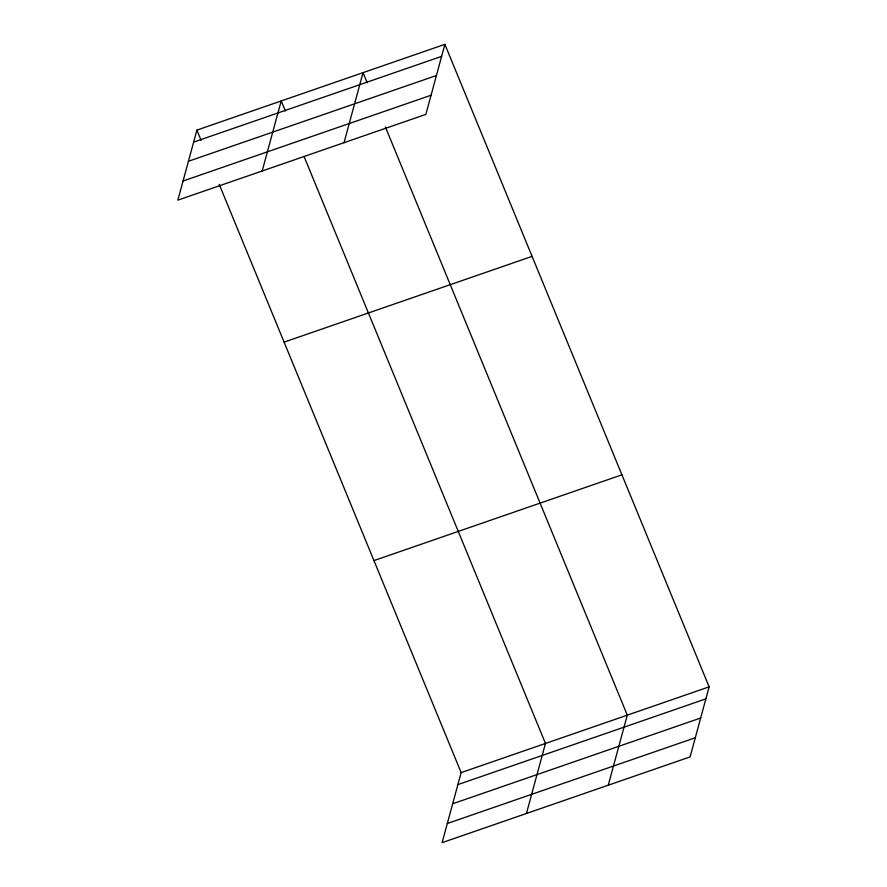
<?xml version="1.0" encoding="UTF-8"?>
<svg xmlns="http://www.w3.org/2000/svg" width="887" height="887" viewBox="0 0 887 887"><rect width="100%" height="100%" fill="white"/><g stroke="black" fill="none" stroke-linecap="round" stroke-linejoin="round"><path stroke-width="1.33" d="M196.903 130.101L177.866 200.14L425.86 114.39L444.886 44.35L196.903 130.101L201.05 140.201M262.186 170.991L281.212 100.941L285.37 111.041M344.023 142.696L363.049 72.645L367.207 82.746M219.222 184.374L461.14 772.61L442.114 842.65L690.097 756.899L709.134 686.86L444.886 44.35M526.434 813.49L545.461 743.45L304.053 156.478M608.26 785.195L627.297 715.155L385.368 126.919M193.632 142.12L441.626 56.369M188.432 161.268L436.415 75.517M183.077 180.992L431.06 95.242M284.106 342.127L532.089 256.376M373.948 560.584L621.931 474.822M461.14 772.61L709.134 686.86M457.88 784.618L705.864 698.867M452.68 803.766L700.663 718.015M447.314 823.502L695.297 737.751"/></g></svg>
